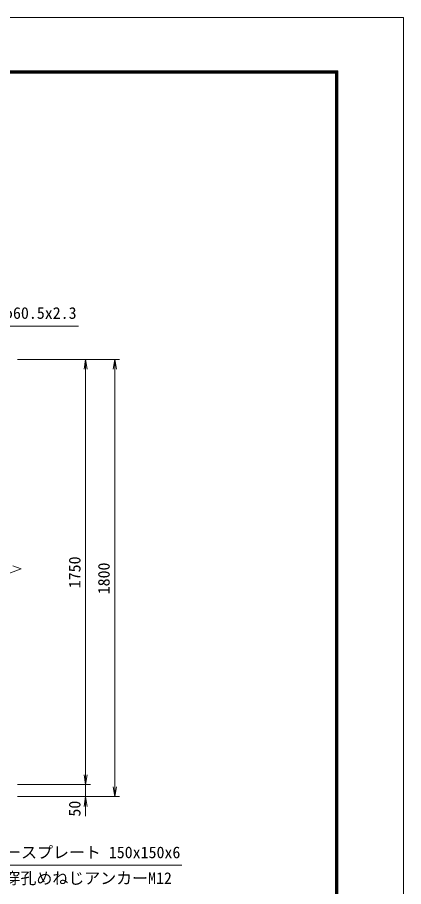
# Model space of a CAD drawing. Units: millimetres, scale not verified. Extents: x -4200 to 4200, y -2970 to 2970.
# Drawn here: x 2611 to 4200, y -609 to 2970 of the extents above; entities that cross this region are included whole.
import ezdxf
from ezdxf.enums import TextEntityAlignment as Align

# ---------------------------------------------------------------- set-up
doc = ezdxf.new("R2010")
doc.units = ezdxf.units.MM
doc.header["$LTSCALE"] = 20
for name, color, linetype, lineweight in [('0-4_D-STR-DIM', 7, 'Continuous', 9), ('0-5_0', 3, 'Continuous', 18), ('0-6_D-STR-TXT', 7, 'Continuous', 9), ('0-8_D-TTL', 7, 'Continuous', 9)]:
    doc.layers.add(name, color=color, linetype=linetype, lineweight=lineweight)
doc.styles.add('ＭＳ ゴシック', font='')
doc.styles.get('ＭＳ ゴシック').set_extended_font_data('MS Gothic')

# ---------------------------------------------------------------- blocks, each defined once
blk = doc.blocks.new('_Open')
at = {"layer": '0-5_0', "color": 7, "lineweight": 9}
blk.add_line((-20, 3.33), (0, 0), dxfattribs=at)
blk.add_lwpolyline([(-20, -3.33), (0, 0), (-20, 0)], dxfattribs=at)

msp = doc.modelspace()

# ---------------------------------------------------------------- linework, layer by layer
at = {"layer": '0-4_D-STR-DIM'}
for p, q in [((2611.99, 1561.37), (2911.99, 1561.37)), ((2611.99, 1561.37), (3031.99, 1561.37)), ((2891.99, -148.63), (2891.99, 1521.37)), ((3011.99, -198.63), (3011.99, 1521.37)), ((2556.75, 673.54), (2627.23, 699.19)), ((2627.23, 699.19), (2591.99, 712.02)), ((2891.99, -148.63), (2891.99, -108.63)), ((2611.99, -188.63), (2911.99, -188.63)), ((2611.99, -188.63), (2911.99, -188.63)), ((2891.99, -238.63), (2891.99, -188.63)), ((2611.99, -238.63), (2911.99, -238.63)), ((2611.99, -238.63), (3031.99, -238.63)), ((2891.99, -278.63), (2891.99, -318.63))]:
    msp.add_line(p, q, dxfattribs=at)
at = {"layer": '0-6_D-STR-TXT'}
for points in [[(2862.89, 1698.46), (2329.73, 1698.46), (2247.8, 1472.73)], [(3288.07, -521.11), (2441.46, -521.11), (2308.15, -238.36)]]:
    msp.add_lwpolyline(points, dxfattribs=at)
at = {"layer": '0-8_D-TTL', "color": 2, "lineweight": 18}
msp.add_lwpolyline([(-4200, 2970), (4200, 2970), (4200, -2970), (-4200, -2970)], close=True, dxfattribs=at)
at = {"layer": '0-8_D-TTL'}
for points in [[(-3930, 2750), (3930, 2750), (3930, -2750), (-3930, -2750)], [(-3927.5, 2747.5), (3927.5, 2747.5), (3927.5, -2747.5), (-3927.5, -2747.5)], [(-3925, 2745), (3925, 2745), (3925, -2745), (-3925, -2745)], [(-3922.5, 2742.5), (3922.5, 2742.5), (3922.5, -2742.5), (-3922.5, -2742.5)], [(-3920, 2740), (3920, 2740), (3920, -2740), (-3920, -2740)]]:
    msp.add_lwpolyline(points, close=True, dxfattribs=at)

# ---------------------------------------------------------------- block references
at = {"layer": '0-4_D-STR-DIM', "xscale": 2, "yscale": 2}
for p, rotation in [((2891.99, 1561.37), 90), ((3011.99, 1561.37), 90), ((2891.99, -188.63), 270), ((2891.99, -188.63), 270), ((3011.99, -238.63), 270), ((2891.99, -238.63), 90)]:
    msp.add_blockref('_Open', p, dxfattribs=dict(at, rotation=rotation))

# ---------------------------------------------------------------- texts
at = {"layer": '0-4_D-STR-DIM', "style": 'ＭＳ ゴシック'}
for s, p in [('1750', (2885.24, 619.47)), ('1800', (3005.24, 594.47)), ('50', (2885.24, -320.83))]:
    msp.add_text(s, height=48.09, rotation=90, dxfattribs=at).set_placement(p, align=Align.BOTTOM_LEFT)
at = {"layer": '0-6_D-STR-TXT', "style": 'ＭＳ ゴシック'}
for s, p in [('門柱 φ60.5x2.3', (2379.38, 1714.35)), ('ベースプレート 150x150x6 ', (2495.43, -506.5)), ('他穿孔めねじアンカーM12', (2492.81, -612.73))]:
    msp.add_text(s, height=48.09, dxfattribs=at).set_placement(p, align=Align.BOTTOM_LEFT)

doc.saveas('drawing.dxf')
